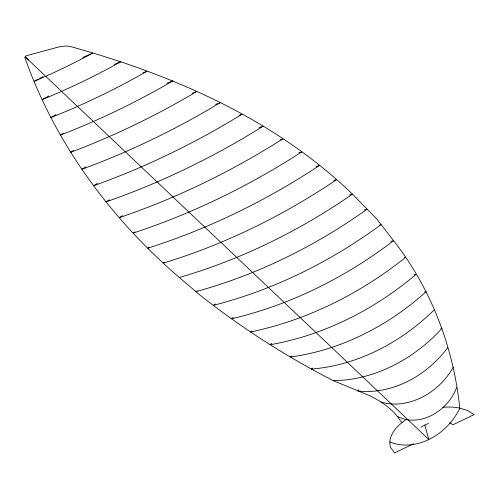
<?xml version="1.0" encoding="UTF-8"?>
<svg xmlns="http://www.w3.org/2000/svg" width="499" height="499" viewBox="0 0 499 499"><rect width="100%" height="100%" fill="white"/><g stroke="black" fill="none" stroke-linecap="round" stroke-linejoin="round"><path stroke-width="0.75" d="M413.652 443.717L394.503 452.942L390.611 447.46C387.149 436.388 396.187 426.764 404.408 420.707A45.814 24.682 -15.5 0 1 406.174 419.509M401.982 422.79L396.275 415.043A169.754 91.46 -15.5 0 0 384.866 404.695L380.344 401.62A169.754 91.46 -15.5 0 0 364.757 393.617L333.725 380.868C286.607 356.866 241.953 328.142 200.405 295.445L179.328 277.506C110.828 218.637 55.14 143.481 25.012 57.903A3.499 1.884 -15.5 0 1 26.229 55.769L58.408 47.043L64.171 46.101A17.091 9.207 -15.5 0 1 71.332 46.787C173.933 75.187 275.429 119.623 352.805 194.454L376.876 219.13L394.459 241.815C431.604 289.539 453.628 348.196 459.804 408.213A54.478 43.519 -47.3 0 1 389.825 441.921M28.63 59.949L25.143 56.83L428.828 439.538L424.817 425.067M442.8 407.278A45.814 24.682 -15.5 0 1 458.587 407.858L467.451 410.446L474.05 414.625L452.849 424.842A21.395 11.527 -15.5 0 0 449.767 422.89M456.61 387.623A42.721 34.132 -47.3 0 1 397.223 416.228M453.385 367.052A61.321 48.989 -47.3 0 1 380.874 401.982M447.728 347.653A93.126 74.401 -47.3 0 1 357.839 390.948A93.126 74.401 -47.3 0 1 358.756 389.738M333.301 380.643A138.204 110.416 -47.3 0 0 442.07 328.255A138.204 110.416 -47.3 0 0 440.605 328.267M420.913 427.281A21.395 11.527 -15.5 0 1 428.622 423.489M312.48 368.006A181.692 145.159 -47.3 0 0 311.401 369.067A181.692 145.159 -47.3 0 0 434.118 309.954M291.715 355.937A230.769 184.368 -47.3 0 0 290.555 356.978A230.769 184.368 -47.3 0 0 426.102 291.69A230.769 184.368 -47.3 0 0 424.624 291.89M251.883 330.987A333.008 266.048 -47.3 0 0 250.71 331.916A333.008 266.048 -47.3 0 0 405.781 257.228A333.008 266.048 -47.3 0 0 404.277 257.54M164.508 262.281A579.252 462.779 -47.3 0 0 163.267 263.116A579.252 462.779 -47.3 0 0 336.663 179.596A579.252 462.779 -47.3 0 0 333.812 180.476M149.07 247.317A618.997 494.528 -47.3 0 0 147.773 248.165A618.997 494.528 -47.3 0 0 319.585 165.412A618.997 494.528 -47.3 0 0 315.892 166.591M135.142 231.81A653.684 522.241 -47.3 0 0 133.227 233.045A653.684 522.241 -47.3 0 0 301.883 151.815A653.684 522.241 -47.3 0 0 298.982 152.769M122.505 215.593A680.648 543.785 -47.3 0 0 119.236 217.658A680.648 543.785 -47.3 0 0 282.846 138.853A680.648 543.785 -47.3 0 0 280.039 139.814M109.512 199.756A702.062 560.888 -47.3 0 0 106.2 201.814A702.062 560.888 -47.3 0 0 263.235 126.172A702.062 560.888 -47.3 0 0 258.993 127.669M97.498 183.37A712.815 569.484 -47.3 0 0 93.519 185.796A712.815 569.484 -47.3 0 0 241.984 114.283A712.815 569.484 -47.3 0 0 239.158 115.3M85.947 166.853A717.1 572.908 -47.3 0 0 82.004 169.217A717.1 572.908 -47.3 0 0 220.402 102.551A717.1 572.908 -47.3 0 0 219.011 103.062M215.537 104.353A717.1 572.908 -47.3 0 1 217.62 103.58M73.765 150.424A707.457 565.199 -47.3 0 0 70.577 152.307A707.457 565.199 -47.3 0 0 196.569 91.623A707.457 565.199 -47.3 0 0 192.271 93.244M63.167 133.489A692.306 553.098 -47.3 0 0 60.566 135.004A692.306 553.098 -47.3 0 0 172.86 80.913A692.306 553.098 -47.3 0 0 166.722 83.302M56.088 114.583A660.327 527.549 -47.3 0 0 50.873 117.546A660.327 527.549 -47.3 0 0 146.98 71.251A660.327 527.549 -47.3 0 0 142.901 72.879M48.665 96.026A636.069 508.169 -47.3 0 0 42.215 99.588A636.069 508.169 -47.3 0 0 121.008 61.639A636.069 508.169 -47.3 0 0 114.34 64.396M38.28 79.135A619.334 494.796 -47.3 0 0 34.157 81.343A619.334 494.796 -47.3 0 0 92.664 53.162A619.334 494.796 -47.3 0 0 82.803 57.441M39.652 78.405A619.334 494.796 -47.3 0 1 43.095 76.597M271.718 343.312A280.669 224.232 -47.3 0 0 270.003 344.753A280.669 224.232 -47.3 0 0 416.06 274.4A280.669 224.232 -47.3 0 0 413.814 274.799M179.328 277.506A534.953 427.381 -47.3 0 0 352.469 194.111A534.953 427.381 -47.3 0 0 349.624 194.947M233.258 317.395A385.633 308.089 -47.3 0 0 231.393 318.811A385.633 308.089 -47.3 0 0 393.599 240.68A385.633 308.089 -47.3 0 0 390.63 241.385M215.337 303.953A437.498 349.525 -47.3 0 0 213.485 305.307A437.498 349.525 -47.3 0 0 381.099 224.575A437.498 349.525 -47.3 0 0 379.645 224.949M197.199 290.736A487.436 389.42 -47.3 0 0 195.926 291.641A487.436 389.42 -47.3 0 0 367.152 209.162A487.436 389.42 -47.3 0 0 364.189 209.985"/></g></svg>
